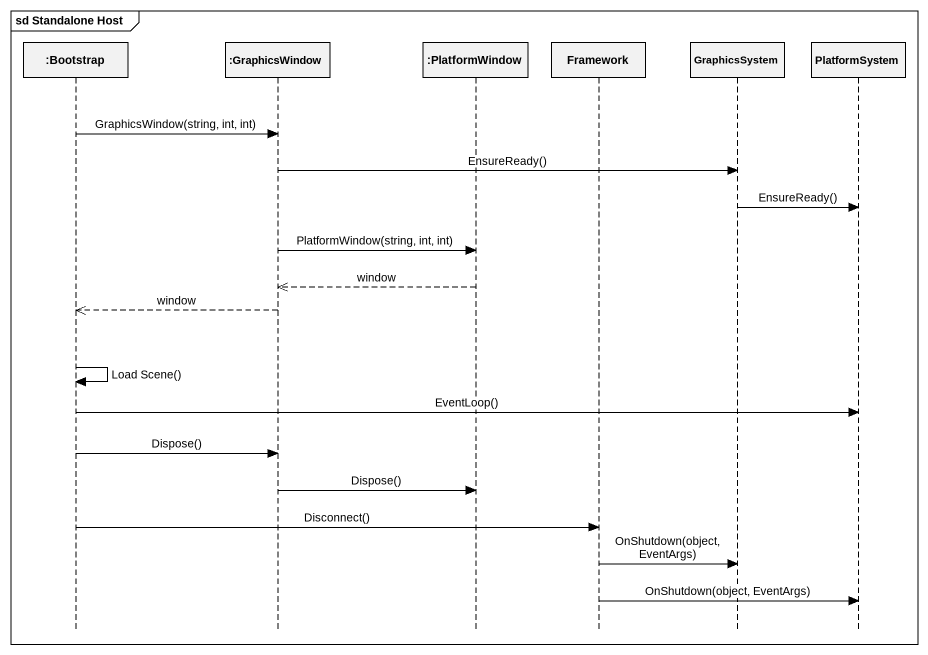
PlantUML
@startuml
mainframe sd Standalone Host
hide footbox
participant ":Bootstrap" as Bootstrap
participant ":GraphicsWindow" as GraphicsWindow
participant ":PlatformWindow" as PlatformWindow
participant Framework
participant GraphicsSystem
participant PlatformSystem

Bootstrap -> GraphicsWindow : GraphicsWindow(string, int, int)
GraphicsWindow -> GraphicsSystem : EnsureReady()
GraphicsSystem -> PlatformSystem : EnsureReady()
GraphicsWindow -> PlatformWindow : PlatformWindow(string, int, int)
PlatformWindow -->> GraphicsWindow : window
GraphicsWindow -->> Bootstrap : window
Bootstrap -> Bootstrap : Load Scene()
Bootstrap -> PlatformSystem : EventLoop()
Bootstrap -> GraphicsWindow : Dispose()
GraphicsWindow -> PlatformWindow : Dispose()
Bootstrap -> Framework : Disconnect()
Framework -> GraphicsSystem : OnShutdown(object, EventArgs)
Framework -> PlatformSystem : OnShutdown(object, EventArgs)
@enduml
